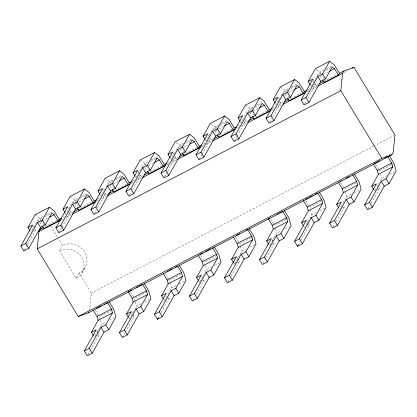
<?xml version="1.0" encoding="UTF-8"?>
<svg xmlns="http://www.w3.org/2000/svg" width="417" height="417" viewBox="0 0 417 417"><rect width="100%" height="100%" fill="white"/><g stroke="black" fill="none" stroke-linecap="round" stroke-linejoin="round"><path stroke-width="0.31" stroke-dasharray="2.08 1.56" d="M89.592 310.556L91.328 293.161L79.162 273.083A16.383 15.231 29.3 0 0 84.62 252.149A16.383 15.231 29.3 0 0 62.493 245.582L58.218 238.529M42.195 218.049L37.603 220.442L30.905 232.378L30.248 231.289M24.436 249.851L27.235 244.868M27.543 244.315L35.622 229.923L34.96 228.834M77.223 199.8L72.636 202.193L65.933 214.13L65.276 213.04M58.844 232.707L61.643 227.729M61.951 227.171L70.65 211.674L69.993 210.585M79.162 273.083L76.212 278.342L59.542 250.841L62.493 245.582M112.825 181.254L107.664 183.944L100.966 195.881L100.304 194.791M94.497 213.353L96.358 210.032M97.604 207.817L105.678 193.425L105.021 192.336M81.987 272.911L84.938 267.651M136.296 177.089L142.692 165.695L147.284 163.302M129.525 195.104L131.391 191.784M132.632 189.568L140.711 175.176L140.049 174.087M182.886 144.756L177.72 147.446L171.022 159.383L170.365 158.293M164.553 176.855L167.353 171.872M167.66 171.319L175.739 156.928L175.077 155.838M95.034 336.05L101.571 324.4L105.59 322.31M217.914 126.507L212.753 129.197L206.05 141.134L205.393 140.044M87.945 354.632L90.119 350.76M90.432 350.202L99.131 334.705L98.469 333.616M198.961 159.711L201.76 154.728M202.068 154.175L210.767 138.679L210.111 137.589M141.191 303.764L136.604 306.151L129.442 318.911L128.785 317.822M252.942 108.258L247.781 110.948L241.083 122.885L240.421 121.795M122.353 337.489L125.152 332.511M125.46 331.953L134.159 316.456L132.841 314.277M233.994 141.462L236.788 136.479M237.101 135.926L245.795 120.43L245.139 119.34M176.219 285.515L171.632 287.902L164.47 300.662L163.813 299.573M287.975 90.009L282.809 92.699L276.111 104.636L275.449 103.546M158.007 318.135L159.867 314.814M161.113 312.599L169.187 298.207L168.531 297.118M269.643 122.108L271.509 118.788M272.749 116.572L280.829 102.175L280.167 101.091M199.811 281.861L206.66 269.653L211.826 266.963M311.442 85.845L317.837 74.45L322.43 72.058M193.035 299.886L194.901 296.565M196.141 294.35L204.215 279.958L203.559 278.869M304.671 103.859L306.537 100.539M307.777 98.323L315.857 83.926L315.195 82.842M324.29 82.17L325.083 80.762L324.098 79.147M234.844 263.612L241.688 251.404L246.28 249.017M228.063 281.637L229.929 278.316M231.169 276.101L239.249 261.709L237.93 259.53M270.185 244.805L276.721 233.155L281.308 230.768M263.091 263.388L265.89 258.404M266.197 257.852L274.277 243.46L273.615 242.371M316.336 212.519L311.749 214.906L304.587 227.666L303.93 226.577M298.124 245.139L300.297 241.261M300.605 240.708L309.305 225.211L307.986 223.032M351.369 194.27L346.777 196.657L339.62 209.417L338.958 208.328M333.152 226.89L335.013 223.569M336.258 221.354L344.333 206.962L343.676 205.873M374.961 190.611L381.805 178.408L386.971 175.719M368.18 208.641L370.046 205.32M371.286 203.105L379.366 188.708L378.704 187.624M35.096 214.724L39.615 218.122L43.055 216.329M46.495 214.536L52.808 211.247M70.129 196.475L74.643 199.873L78.657 197.783M81.529 196.287L87.836 192.998M105.157 178.226L109.671 181.624L113.685 179.529M115.983 178.335L122.864 174.749M140.185 159.977L144.699 163.375L148.718 161.28M151.011 160.086L157.897 156.5M176.219 142.484L179.727 145.126L183.746 143.031M186.613 141.54L192.925 138.251M211.247 124.235L214.76 126.877L218.774 124.782M221.641 123.291L228.526 119.705M245.274 105.23L249.788 108.629L253.802 106.533M256.674 105.042L262.981 101.753M280.302 86.981L284.816 90.38L288.835 88.284M291.129 87.09L298.014 83.504M316.336 69.488L319.844 72.131L323.863 70.035M326.73 68.544L333.042 65.255M45.062 216.553L50.801 213.567M80.09 198.304L86.402 195.02M115.123 180.055L120.857 177.069M150.725 161.509L155.312 159.117M185.753 143.26L192.065 139.971M220.207 125.308L225.946 122.322M255.24 107.06L260.401 104.37M290.842 88.513L297.154 85.224M325.87 70.264L331.035 67.575M40.433 221.839L42.159 220.942M42.732 220.645L48.466 217.658M75.467 203.59L78.333 202.099M78.907 201.797L83.499 199.409M113.361 183.85L118.527 181.155M148.389 165.601L152.982 163.209M183.423 147.347L188.01 144.96M215.584 130.594L218.451 129.098M219.024 128.801L223.616 126.408M250.612 112.345L252.332 111.448M252.905 111.151L258.644 108.159M288.507 92.6L293.672 89.91M323.54 74.351L328.127 71.964M34.575 230.465L35.622 229.923M69.081 212.493L70.65 211.674M104.109 194.244L105.678 193.425M139.137 175.995L140.711 175.176M174.165 157.746L175.739 156.928M209.72 139.221L210.767 138.679M244.226 121.248L245.795 120.43M279.254 102.999L280.829 102.175M314.282 84.75L315.857 83.926M56.894 220.484L44.848 226.759L43.863 225.138M63.212 217.189L64.359 216.59M67.809 214.797L72.98 212.102M91.922 202.229L79.876 208.51L78.896 206.889M98.24 198.94L99.392 198.341M103.411 196.245L108.008 193.853M126.377 184.283L114.904 190.261L113.924 188.64M132.695 180.988L134.42 180.092M137.865 178.299L143.615 175.302M161.984 165.731L149.932 172.012L148.952 170.391M168.301 162.442L169.448 161.843M172.32 160.347L177.491 157.652M197.012 147.482L184.966 153.764L183.98 152.142M203.329 144.193L205.055 143.297M207.927 141.801L212.524 139.403M232.04 129.234L219.994 135.509L219.014 133.893M238.357 125.944L239.509 125.345M242.955 123.552L248.125 120.857M267.068 110.985L255.022 117.26L254.042 115.645M273.385 107.695L274.537 107.096M278.561 105.001L283.153 102.608M302.101 92.736L290.05 99.011L289.07 97.396M307.84 89.744L309.565 88.847M313.016 87.049L318.76 84.057M323.931 81.362L337.129 74.487M61.289 219.795L63.181 218.868M66.068 217.361L71.682 214.38M96.499 201.453L98.391 200.525M101.696 198.742L106.471 196.313M131.131 183.407L133.602 182.182M136.328 180.702L141.681 177.97M166.92 164.767L168.65 163.86M171.538 162.359L176.891 159.628M201.552 146.721L203.439 145.794M206.17 144.318L211.523 141.587M236.762 128.379L238.493 127.477M241.38 125.976L246.734 123.239M271.394 110.338L273.86 109.108M276.586 107.633L281.366 105.199M306.604 91.995L308.491 91.068M311.796 89.29L317.149 86.554M344.119 72.449L348.164 70.343M91.328 293.161L373.007 146.419M373.58 146.117L393.784 135.593M385.318 156.49L388.191 154.999M388.764 154.697L392.095 152.961M112.043 310.222L99.418 316.8L100.247 319.724M112.616 309.925L113.763 309.325M147.071 291.973L134.451 298.551L135.28 301.475M147.644 291.676L148.791 291.076M180.952 274.323L169.479 280.302L169.974 282.054M217.132 255.475L204.507 262.053L204.841 263.221M251.013 237.826L239.535 243.804L240.036 245.556M251.587 237.523L253.307 236.627M286.041 219.577L274.568 225.555L275.392 228.48M286.615 219.274L288.335 218.378M321.069 201.328L309.596 207.301L310.092 209.058M321.643 201.025L323.363 200.129M356.097 183.079L344.624 189.052L345.12 190.809M391.13 164.83L379.652 170.803L379.986 171.976M391.704 164.527L393.424 163.631M109.603 320.22L114.195 317.827M144.636 301.971L150.944 298.681M179.091 284.019L185.398 280.73M214.692 265.473L220.431 262.481M249.72 247.224L255.459 244.232M285.327 228.672L289.341 226.582M319.782 210.726L326.094 207.437M354.236 192.774L360.549 189.485M389.838 174.223L394.43 171.835M97.557 335.523L99.131 334.705M133.112 316.998L134.159 316.456M167.618 299.025L169.187 298.207M202.646 280.777L204.215 279.958M237.674 262.528L239.249 261.709M272.702 244.279L274.277 243.46M308.257 225.753L309.305 225.211M342.764 207.781L344.333 206.962M377.792 189.532L379.366 188.708M317.837 74.45L318.739 75.128M282.809 92.699L284.613 94.054M247.781 110.948L249.585 112.303M212.753 129.197L213.655 129.875M177.72 147.446L178.627 148.124M142.692 165.695L143.594 166.373M107.664 183.944L109.468 185.299M72.636 202.193L74.44 203.548M37.603 220.442L39.412 221.797M319.844 72.131L320.829 73.746M321.153 74.289L323.774 78.605M375.727 164.329L379.001 169.724M320.094 76.144L322.065 79.392M313.219 79.579L314.866 82.295M376.728 184.361L377.385 185.445M310.483 85.297L311.139 86.387M373.986 190.079L374.648 191.168M284.816 90.38L285.796 91.995M286.125 92.538L288.741 96.853M340.699 182.578L343.973 187.973M285.066 94.393L287.032 97.641M278.191 97.828L278.848 98.912M249.788 108.629L250.768 110.244M251.097 110.786L253.713 115.102M305.671 200.827L308.94 206.222M250.038 112.642L252.004 115.89M306.995 221.401L307.657 222.49M214.76 126.877L215.74 128.493M216.069 129.035L218.685 133.351M270.638 219.076L273.912 224.471M215.01 130.891L216.976 134.138M208.458 134.868L209.777 137.042M271.967 239.65L273.286 241.829M268.902 244.826L269.559 245.915M179.727 145.126L180.712 146.742M181.041 147.284L183.657 151.6M235.61 237.325L238.884 242.72M179.977 149.145L181.948 152.387M173.43 153.117L174.749 155.296M236.283 256.809L237.596 258.988M233.869 263.075L234.531 264.164M144.699 163.375L145.684 164.991M146.007 165.533L148.624 169.849M200.582 255.574L203.856 260.969M144.949 167.394L146.914 170.636M138.074 170.824L139.721 173.545M201.583 275.606L202.24 276.695M135.332 176.542L135.994 177.632M198.513 280.782L199.503 282.413M109.671 181.624L110.651 183.245M110.979 183.782L113.596 188.098M165.554 273.823L168.822 279.223M109.921 185.643L111.886 188.885M103.041 189.073L103.703 190.162M74.643 199.873L75.623 201.494M75.951 202.031L78.568 206.347M130.526 292.072L133.794 297.472M74.893 203.892L76.858 207.134M67.684 206.78L68.675 208.411M131.193 311.562L132.512 313.735M50.655 226.05L57.89 237.987M39.615 218.122L40.595 219.743M40.923 220.28L43.54 224.596M95.493 310.321L98.766 315.721M39.86 222.141L42.159 225.925M33.313 226.113L34.632 228.292M96.822 330.895L98.141 333.074M93.752 336.071L94.414 337.16M380.648 174.316L381.805 178.408M345.286 191.393L346.777 196.657M310.258 209.642L311.749 214.906M275.559 229.063L276.721 233.155M240.197 246.139L241.688 251.404M205.503 265.561L206.66 269.653M170.141 282.637L171.632 287.902M135.442 302.059L136.604 306.151M100.414 320.308L101.571 324.4M59.542 250.841A16.383 15.231 29.3 0 1 81.664 257.409A16.383 15.231 29.3 0 1 76.212 278.342"/><path stroke-width="0.63" d="M322.393 79.934L324.03 82.639L338.375 75.164L339.422 73.293L343.863 70.979L353.934 67.335L394.941 134.988L393.205 152.382L391.886 154.728L88.279 312.901L78.208 316.545L37.202 248.892L38.937 231.498L40.256 229.152L43.696 227.354M391.886 154.728L381.816 158.371L340.814 90.718L342.55 73.324L343.863 70.979M29.915 230.747L27.939 227.484L35.096 214.724L49.441 207.254L53.955 210.648L59.188 219.285L58.14 221.156L43.795 228.631L42.487 226.467M58.14 221.156L54.205 214.666L51.948 212.967L45.25 224.909L40.532 227.364L28.726 248.402L23.816 250.956L20.85 246.061L32.656 225.029L27.939 227.484M20.85 246.061L25.76 243.507L37.566 222.47L42.279 220.009L49.441 207.254M64.948 212.498L62.967 209.235L70.129 196.475L84.469 189.005L88.983 192.399L94.216 201.036L93.168 202.907L78.823 210.382L77.187 207.676M93.168 202.907L89.233 196.417L86.976 194.718L80.278 206.66L75.56 209.115L63.754 230.153L58.844 232.707L55.878 227.812L67.684 206.78L62.967 209.235M55.878 227.812L60.788 225.258L72.594 204.221L77.312 201.76L84.469 189.005M99.976 194.249L97.995 190.986L105.157 178.226L119.502 170.756L124.016 174.15L129.249 182.787L128.196 184.658L113.857 192.133L112.215 189.427M128.196 184.658L124.261 178.168L122.004 176.469L115.306 188.411L110.588 190.866L98.787 211.904L93.877 214.458L90.906 209.563L102.712 188.526L97.995 190.986M90.906 209.563L95.816 207.009L107.622 185.972L112.34 183.511L119.502 170.756M135.004 176L133.028 172.737L140.185 159.977L154.53 152.507L159.044 155.901L164.277 164.538L163.224 166.409L148.885 173.884L147.571 171.721M163.224 166.409L159.294 159.919L157.037 158.22L150.334 170.162L145.622 172.617L133.815 193.655L128.905 196.209L125.939 191.314L137.74 170.277L133.028 172.737M125.939 191.314L130.849 188.755L142.65 167.723L147.368 165.262L154.53 152.507M170.032 157.751L168.056 154.488L175.213 141.728L189.558 134.258L194.072 137.652L199.305 146.289L198.257 148.16L183.913 155.635L182.276 152.93M198.257 148.16L194.322 141.671L192.065 139.971L185.367 151.908L180.65 154.368L168.843 175.406L163.933 177.96L160.967 173.065L172.774 152.028L168.056 154.488M160.967 173.065L165.877 170.506L177.684 149.474L182.396 147.013L189.558 134.258M88.279 312.901L88.805 311.963M183.913 155.635L184.439 154.697M93.424 335.529L91.448 332.266L98.146 320.329L112.491 312.854L111.412 309.054L107.477 302.565L106.33 303.159M205.065 139.502L203.084 136.239L210.246 123.479L224.586 116.009L229.1 119.403L234.333 128.04L233.285 129.911L218.941 137.386L217.304 134.681M109.181 301.772L113.763 309.325L115.916 316.93L108.759 329.691L104.041 332.146L92.235 353.183L87.325 355.737L84.359 350.843L96.165 329.811L91.448 332.266M233.285 129.911L229.35 123.422L227.093 121.722L220.395 133.659L215.678 136.119L203.871 157.157L198.961 159.711L195.995 154.816L207.802 133.779L203.084 136.239M84.359 350.843L89.269 348.289L101.07 327.251L105.788 324.791L112.491 312.854M195.995 154.816L200.905 152.257L212.712 131.225L217.429 128.764L224.586 116.009M128.452 317.28L126.476 314.017L133.174 302.08L147.519 294.605L146.44 290.805L142.51 284.316M240.093 121.253L238.112 117.99L245.274 105.23L259.619 97.76L264.133 101.154L269.366 109.791L268.313 111.662L253.974 119.137L252.332 116.432M144.214 283.524L148.791 291.076L150.944 298.681L143.787 311.442L139.07 313.897L127.263 334.934L122.353 337.489L119.387 332.594L131.193 311.562L126.476 314.017M268.313 111.662L264.378 105.173L262.121 103.473L255.423 115.41L250.706 117.87L238.905 138.908L233.994 141.462L231.023 136.567L242.83 115.53L238.112 117.99M119.387 332.594L124.297 330.04L136.104 309.002L140.821 306.542L147.519 294.605M231.023 136.567L235.933 134.008L247.74 112.976L252.457 110.515L259.619 97.76M163.485 299.031L161.504 295.768L168.202 283.831L182.547 276.356L181.468 272.556L177.538 266.067M275.121 103.004L273.145 99.741L280.302 86.981L294.647 79.511L299.161 82.905L304.394 91.542L303.341 93.413L289.002 100.888L287.36 98.183M179.242 265.269L183.819 272.827L185.977 280.433L178.815 293.193L174.097 295.648L162.291 316.685L157.381 319.24L154.415 314.345L166.221 293.313L161.504 295.768M303.341 93.413L299.411 86.924L297.154 85.224L290.451 97.161L285.739 99.621L273.933 120.659L269.022 123.213L266.056 118.319L277.858 97.281L273.145 99.741M154.415 314.345L159.325 311.791L171.132 290.753L175.849 288.293L182.547 276.356M266.056 118.319L270.967 115.759L282.768 94.727L287.485 92.266L294.647 79.511M157.381 319.24L158.007 318.135M198.184 280.24L196.532 277.519L203.235 265.582L217.575 258.107L216.501 254.307L212.566 247.818M310.149 84.755L308.173 81.492L315.33 68.732L329.675 61.263L334.189 64.656L339.422 73.293M214.27 247.02L218.852 254.578L221.005 262.184L213.843 274.944L209.125 277.399L197.324 298.436L192.414 300.991L189.448 296.096L201.249 275.058L196.532 277.519M338.375 75.164L334.439 68.675L332.182 66.975L325.484 78.912L320.767 81.372L308.961 102.405L304.05 104.964L301.084 100.07L312.891 79.032L308.173 81.492M189.448 296.096L194.353 293.542L206.16 272.504L210.877 270.044L217.575 258.107M301.084 100.07L305.995 97.51L317.801 76.478L322.513 74.017L329.675 61.263M233.541 262.533L231.565 259.27L238.263 247.333L252.603 239.858L251.529 236.058L247.594 229.569L246.447 230.163M249.298 228.771L253.88 236.33L256.033 243.935L248.871 256.695L244.159 259.15L232.352 280.188L227.442 282.742L224.476 277.847L236.283 256.809L231.565 259.27M224.476 277.847L229.386 275.288L241.188 254.255L245.905 251.795L252.603 239.858M268.569 244.284L266.593 241.021L273.291 229.084L287.636 221.609L286.557 217.81L282.622 211.315M284.331 210.522L288.908 218.081L291.061 225.686L283.904 238.441L279.187 240.901L267.38 261.939L262.47 264.493L259.504 259.598L271.311 238.56L266.593 241.021M259.504 259.598L264.414 257.039L276.221 236.006L280.933 233.546L287.636 221.609M303.602 226.035L301.621 222.772L308.319 210.835L322.664 203.36L321.585 199.561L317.655 193.066M319.359 192.273L323.936 199.832L326.094 207.437L318.932 220.192L314.215 222.652L302.408 243.69L297.498 246.244L294.532 241.349L306.339 220.312L301.621 222.772M294.532 241.349L299.442 238.79L311.249 217.757L315.966 215.297L322.664 203.36M297.498 246.244L298.124 245.139M338.302 207.244L336.649 204.523L343.353 192.581L357.692 185.112L356.618 181.312L352.683 174.817M354.387 174.025L358.969 181.583L361.122 189.188L353.96 201.943L349.243 204.403L337.442 225.441L332.531 227.995L329.56 223.1L341.367 202.063L336.649 204.523M329.56 223.1L334.47 220.541L346.277 199.508L350.994 197.048L357.692 185.112M373.658 189.537L371.683 186.274L378.381 174.332L392.72 166.863L391.646 163.063L387.711 156.568L384.844 158.064M389.415 155.776L393.997 163.334L396.15 170.939L388.988 183.694L384.276 186.154L372.47 207.192L367.559 209.746L364.594 204.851L376.395 183.814L371.683 186.274M364.594 204.851L369.504 202.292L381.305 181.259L386.022 178.799L392.72 166.863M155.89 158.82L157.037 158.22M49.613 217.059L54.205 214.666M84.646 198.81L89.233 196.417M119.674 180.561L124.261 178.168M154.128 162.609L159.294 159.919M189.73 144.063L194.322 141.671M224.763 125.814L229.35 123.422M259.791 107.565L264.378 105.173M294.246 89.613L299.411 86.924M329.274 71.364L334.439 68.675M59.188 219.285L61.487 218.086M73.554 211.8L78.724 209.105M94.216 201.036L97.093 199.54M108.582 193.551L113.758 190.856M129.249 182.787L132.121 181.291M144.188 175.004L148.786 172.607M164.277 164.538L167.149 163.042M179.216 156.756L183.814 154.358M199.305 146.289L201.604 145.09M213.671 138.804L218.842 136.109M234.333 128.04L236.632 126.841M248.699 120.555L253.875 117.86M269.366 109.791L272.238 108.295M284.305 102.009L288.903 99.611M304.394 91.542L307.266 90.046M319.333 83.76L323.357 81.664M38.937 231.498L60.872 220.067M72.417 214.057L95.503 202.026M107.628 195.714L130.135 183.986M142.26 177.668L165.346 165.643M177.465 159.325L200.556 147.3M212.675 140.982L235.188 129.254M247.886 122.64L270.398 110.912M283.096 104.297L305.609 92.569M317.728 86.256L342.55 73.324M352.203 68.237L353.934 67.335M37.202 248.892L340.814 90.718M78.208 316.545L381.816 158.371M96.004 308.538L101.169 305.849M104.036 304.358L105.183 303.758M128.738 291.488L131.605 289.992M136.771 287.303L137.918 286.703M139.064 286.109L141.931 284.613M167.212 271.446L168.359 270.847M169.505 270.247L172.372 268.757M175.244 267.261L176.964 266.364M199.946 254.391L202.813 252.895M205.68 251.404L210.846 248.714M236.694 235.245L239.561 233.749M268.856 218.492L270.002 217.893M276.888 214.307L278.035 213.707M279.182 213.113L282.048 211.617M305.604 199.347L308.476 197.851M309.623 197.251L312.489 195.761M315.356 194.265L317.082 193.368M340.063 181.395L341.21 180.796M346.371 178.106L349.243 176.61M374.518 163.443L379.678 160.753M98.146 320.329L97.067 316.524L111.412 309.054M133.174 302.08L132.1 298.275L146.44 290.805M168.202 283.831L167.128 280.026L181.468 272.556M203.235 265.582L202.156 261.777L216.501 254.307M238.263 247.333L237.184 243.528L251.529 236.058M273.291 229.084L272.218 225.279L286.557 217.81M308.319 210.835L307.246 207.03L321.585 199.561M343.353 192.581L342.274 188.781L356.618 181.312M378.381 174.332L377.302 170.532L391.646 163.063M40.256 229.152L42.034 228.506M322.513 74.017L325.484 78.912M386.022 178.799L388.988 183.694M373.371 164.043L377.302 170.532M317.801 76.478L320.767 81.372M381.305 181.259L384.276 186.154M305.995 97.51L308.961 102.405M369.504 202.292L372.47 207.192M287.485 92.266L290.451 97.161M350.994 197.048L353.96 201.943M338.338 182.292L342.274 188.781M282.768 94.727L285.739 99.621M346.277 199.508L349.243 204.403M270.967 115.759L273.933 120.659M334.47 220.541L337.442 225.441M252.457 110.515L255.423 115.41M315.966 215.297L318.932 220.192M303.31 200.541L307.246 207.03M247.74 112.976L250.706 117.87M311.249 217.757L314.215 222.652M235.933 134.008L238.905 138.908M299.442 238.79L302.408 243.69M217.429 128.764L220.395 133.659M280.933 233.546L283.904 238.441M268.282 218.789L272.218 225.279M212.712 131.225L215.678 136.119M276.221 236.006L279.187 240.901M200.905 152.257L203.871 157.157M264.414 257.039L267.38 261.939M182.396 147.013L185.367 151.908M245.905 251.795L248.871 256.695M233.254 237.038L237.184 243.528M177.684 149.474L180.65 154.368M241.188 254.255L244.159 259.15M165.877 170.506L168.843 175.406M229.386 275.288L232.352 280.188M147.368 165.262L150.334 170.162M210.877 270.044L213.843 274.944M198.221 255.287L202.156 261.777M142.65 167.723L145.622 172.617M206.16 272.504L209.125 277.399M130.849 188.755L133.815 193.655M194.353 293.542L197.324 298.436M112.34 183.511L115.306 188.411M175.849 288.293L178.815 293.193M163.193 273.536L167.128 280.026M107.622 185.972L110.588 190.866M171.132 290.753L174.097 295.648M95.816 207.009L98.787 211.904M159.325 311.791L162.291 316.685M77.312 201.76L80.278 206.66M140.821 306.542L143.787 311.442M128.165 291.785L132.1 298.275M72.594 204.221L75.56 209.115M136.104 309.002L139.07 313.897M60.788 225.258L63.754 230.153M124.297 330.04L127.263 334.934M42.279 220.009L45.25 224.909M105.788 324.791L108.759 329.691M93.137 310.034L97.067 316.524M37.566 222.47L40.532 227.364M101.07 327.251L104.041 332.146M25.76 243.507L28.726 248.402M89.269 348.289L92.235 353.183"/></g></svg>
